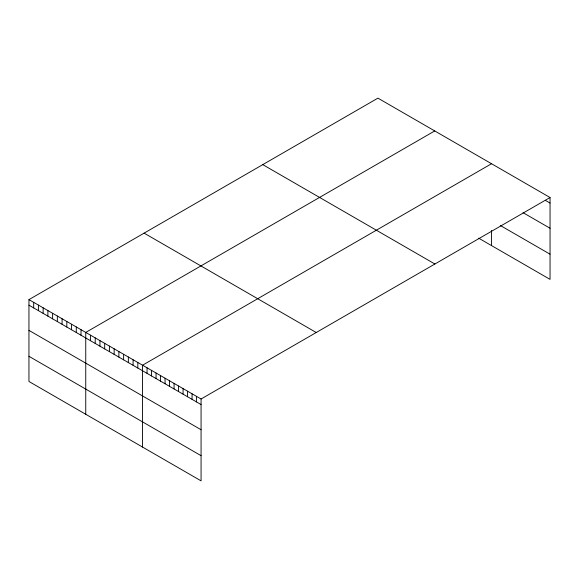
<?xml version="1.0" encoding="UTF-8"?>
<svg xmlns="http://www.w3.org/2000/svg" width="579" height="579" viewBox="0 0 579 579"><rect width="100%" height="100%" fill="white"/><g stroke="black" fill="none" stroke-linecap="round" stroke-linejoin="round"><path stroke-width="0.87" d="M28.95 299.625L201.072 398.996L201.072 480.859L28.95 381.481L28.95 299.625L377.928 98.141L550.05 197.519L550.05 279.375L478.681 238.172M434.728 130.934L85.75 332.418L85.75 414.274M491.528 163.727L142.55 365.211L142.55 447.068M201.072 398.996L550.05 197.519M545.548 200.472L550.05 203.07M523.04 212.659L550.05 228.249M500.531 225.607L550.05 254.195M262.765 164.631L434.887 264.002M144.113 233.134L316.235 332.512M28.95 305.176L201.072 404.555M28.95 330.363L201.072 429.734M28.95 356.302L201.072 455.673M491.528 230.478L491.528 245.59M196.571 396.398L196.571 401.956M192.069 393.8L192.069 399.351M187.567 391.201L187.567 396.753M183.065 388.603L183.065 394.154M178.564 386.005L178.564 391.556M174.062 383.407L174.062 388.958M169.56 380.808L169.56 386.359M165.058 378.203L165.058 383.761M160.557 375.605L160.557 381.163M156.055 373.006L156.055 378.565M151.553 370.408L151.553 375.966M147.052 367.81L147.052 373.361M137.816 362.476L137.816 368.034M133.083 359.747L133.083 365.298M128.35 357.011L128.35 362.57M123.617 354.283L123.617 359.834M118.883 351.547L118.883 357.098M114.15 348.811L114.15 354.37M109.417 346.083L109.417 351.634M104.683 343.347L104.683 348.905M99.95 340.618L99.95 346.17M95.217 337.883L95.217 343.441M90.483 335.154L90.483 340.705M81.017 329.683L81.017 335.241M76.283 326.954L76.283 332.505M71.55 324.218L71.55 329.777M66.817 321.49L66.817 327.041M62.083 318.754L62.083 324.305M57.35 316.018L57.35 321.577M52.617 313.29L52.617 318.841M47.883 310.554L47.883 316.112M43.15 307.825L43.15 313.377M38.417 305.09L38.417 310.648M33.683 302.361L33.683 307.912"/></g></svg>
